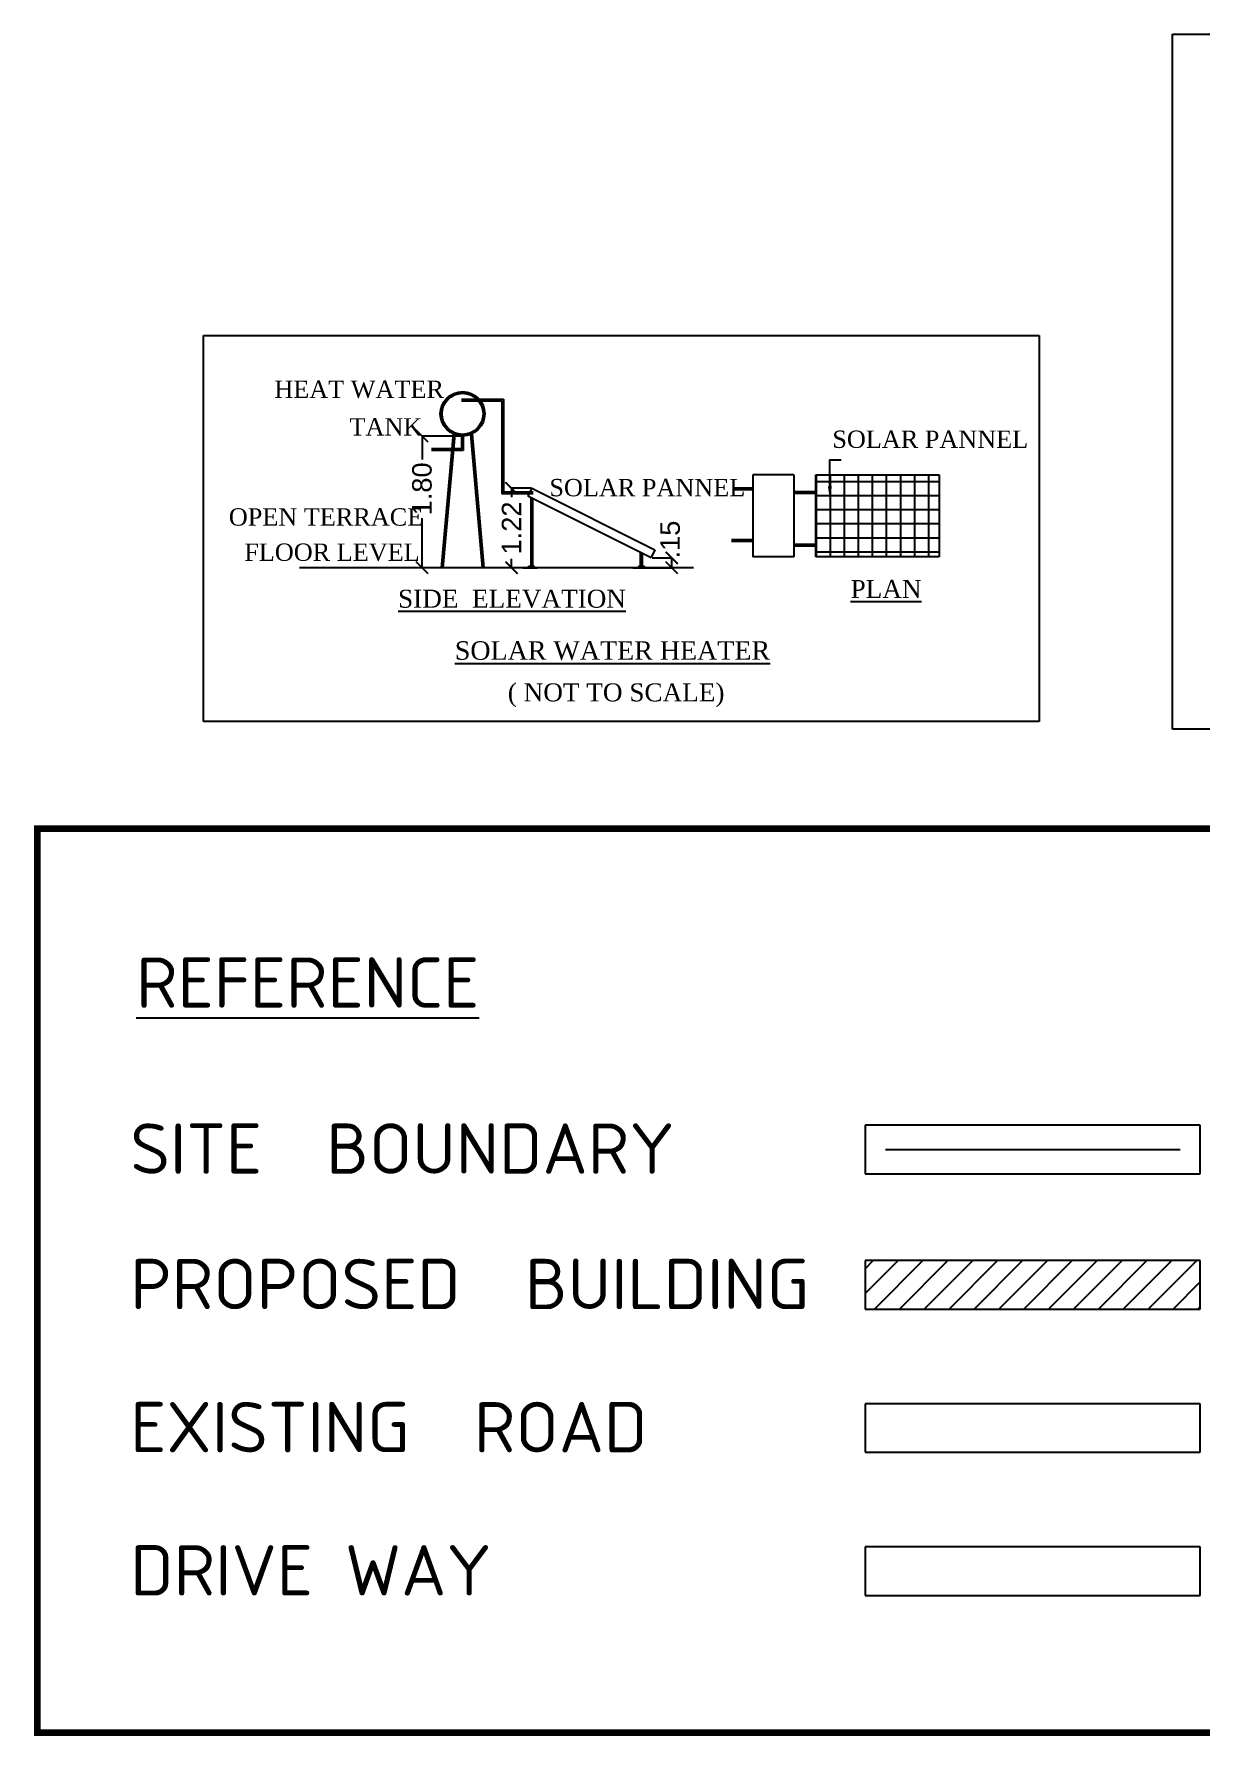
# Model space of a CAD drawing. Header units: metres. Extents: x 33037 to 86814, y -4407 to 25.
# Drawn here: x 86721.18 to 86745.52, y -4185.24 to -4149.74 of the extents above; entities that cross this region are included whole.
import ezdxf

# ---------------------------------------------------------------- set-up
doc = ezdxf.new("R2010")
doc.units = ezdxf.units.M
doc.header["$MEASUREMENT"] = 0
doc.linetypes.add('ACAD_ISO02W100', pattern=[15, 12, -3])
doc.styles.add('ISO Proportional', font='isocpeur.ttf')
doc.styles.add('PRS', font='pala.ttf')
doc.styles.get("Standard").update_dxf_attribs({"font": 'arial.ttf'})

# ---------------------------------------------------------------- blocks, each defined once
blk = doc.blocks.new('_ArchTick')
at = {"color": 0, "linetype": 'ByBlock', "const_width": 0.15}
blk.add_lwpolyline([(-0.5, -0.5), (0.5, 0.5)], dxfattribs=at)

msp = doc.modelspace()

# ---------------------------------------------------------------- linework, layer by layer
for p, q in [((86744.92614, -4164.23669), (86744.92614, -4149.7354)), ((86744.92614, -4149.7354), (86761.75222, -4149.7354)), ((86730.09484, -4157.35368), (86730.9702, -4157.35368)), ((86730.09484, -4157.38934), (86730.93454, -4157.38934)), ((86730.93454, -4157.38934), (86730.93454, -4159.32827)), ((86730.9702, -4157.35368), (86730.9702, -4159.32827)), ((86730.11366, -4158.12214), (86729.26187, -4158.12214)), ((86729.27101, -4158.12214), (86729.27101, -4158.61413)), ((86730.09102, -4158.12201), (86730.09102, -4158.38532)), ((86730.12669, -4158.12201), (86730.12669, -4158.42099)), ((86730.09102, -4158.38532), (86729.47008, -4158.38532)), ((86730.12669, -4158.42099), (86729.47008, -4158.42099)), ((86731.58802, -4159.29261), (86730.93454, -4159.29261)), ((86731.58802, -4159.32827), (86730.93454, -4159.32827)), ((86731.55672, -4159.21094), (86731.12812, -4159.21094)), ((86731.13726, -4159.21094), (86731.13726, -4159.3962)), ((86736.16905, -4159.20943), (86735.74491, -4159.20943)), ((86736.16905, -4159.2451), (86735.74491, -4159.2451)), ((86737.02503, -4159.27596), (86737.48653, -4159.27596)), ((86737.02503, -4159.31162), (86737.48653, -4159.31162)), ((86731.5389, -4159.41765), (86731.5389, -4160.83273)), ((86731.57457, -4159.41765), (86731.57457, -4160.83348)), ((86729.27101, -4160.8684), (86729.27101, -4159.83333)), ((86736.16905, -4160.2894), (86735.72533, -4160.2894)), ((86736.16905, -4160.32507), (86735.72533, -4160.32507)), ((86737.02503, -4160.37649), (86737.48653, -4160.37649)), ((86737.02503, -4160.41216), (86737.48653, -4160.41216)), ((86731.13726, -4160.8684), (86731.13726, -4160.68314)), ((86733.83055, -4160.83156), (86733.83055, -4160.54564)), ((86733.86621, -4160.83156), (86733.86621, -4160.56348)), ((86734.07108, -4160.66432), (86734.48755, -4160.66432)), ((86734.47841, -4160.8684), (86734.47841, -4160.66432)), ((86730.12074, -4160.8684), (86729.26187, -4160.8684)), ((86731.37134, -4160.8684), (86731.12812, -4160.8684)), ((86731.37452, -4160.8684), (86731.67463, -4160.8684)), ((86731.57457, -4160.8684), (86731.37452, -4160.8684)), ((86733.66576, -4160.8684), (86733.96587, -4160.8684)), ((86733.86581, -4160.8684), (86733.66576, -4160.8684)), ((86733.96905, -4160.8684), (86734.48755, -4160.8684)), ((86761.75222, -4164.23669), (86744.92614, -4164.23669)), ((86745.50373, -4172.49954), (86738.51283, -4172.49954)), ((86738.51283, -4172.49954), (86738.51283, -4173.51111)), ((86745.50373, -4173.51111), (86745.50373, -4172.49954)), ((86738.93563, -4173.00533), (86745.08093, -4173.00533)), ((86738.51283, -4173.51111), (86745.50373, -4173.51111)), ((86745.50373, -4175.32418), (86738.51283, -4175.32418)), ((86738.51283, -4175.32418), (86738.51283, -4176.33575)), ((86745.50373, -4176.33575), (86745.50373, -4175.32418)), ((86738.51283, -4176.33575), (86745.50373, -4176.33575)), ((86745.50373, -4181.29729), (86738.51283, -4181.29729)), ((86738.51283, -4181.29729), (86738.51283, -4182.30886)), ((86745.50373, -4182.30886), (86745.50373, -4181.29729)), ((86738.51283, -4182.30886), (86745.50373, -4182.30886))]:
    msp.add_line(p, q)
at = {"linetype": 'Continuous'}
for p, q in [((86724.71456, -4156.02111), (86742.14535, -4156.02179)), ((86724.71456, -4164.07484), (86724.71456, -4156.02111)), ((86742.14535, -4156.02179), (86742.14535, -4164.07552)), ((86737.49509, -4160.64399), (86737.49509, -4158.93204)), ((86737.78827, -4160.64399), (86737.78827, -4158.93204)), ((86738.08145, -4160.64399), (86738.08145, -4158.93204)), ((86738.37463, -4160.64399), (86738.37463, -4158.93204)), ((86738.66781, -4160.64399), (86738.66781, -4158.93204)), ((86738.96099, -4160.64399), (86738.96099, -4158.93204)), ((86739.25417, -4160.64399), (86739.25417, -4158.93204)), ((86739.54735, -4160.64399), (86739.54735, -4158.93204)), ((86739.84053, -4160.64399), (86739.84053, -4158.93204)), ((86737.48653, -4159.06972), (86740.05445, -4159.06972)), ((86737.48653, -4159.3629), (86740.05445, -4159.3629)), ((86737.48653, -4159.65608), (86740.05445, -4159.65608)), ((86737.48653, -4159.94926), (86740.05445, -4159.94926)), ((86737.48653, -4160.24244), (86740.05445, -4160.24244)), ((86737.48653, -4160.53562), (86740.05445, -4160.53562)), ((86742.14535, -4164.07552), (86724.71456, -4164.07484)), ((86738.51283, -4175.49216), (86738.68081, -4175.32418)), ((86738.51283, -4176.01119), (86739.19984, -4175.32418)), ((86738.70729, -4176.33575), (86739.71886, -4175.32418)), ((86739.22632, -4176.33575), (86740.23789, -4175.32418)), ((86739.74535, -4176.33575), (86740.75692, -4175.32418)), ((86740.26437, -4176.33575), (86741.27595, -4175.32418)), ((86740.7834, -4176.33575), (86741.79497, -4175.32418)), ((86741.30243, -4176.33575), (86742.314, -4175.32418)), ((86741.82146, -4176.33575), (86742.83303, -4175.32418)), ((86742.34048, -4176.33575), (86743.35205, -4175.32418)), ((86742.85951, -4176.33575), (86743.87108, -4175.32418)), ((86743.37854, -4176.33575), (86744.39011, -4175.32418)), ((86743.89757, -4176.33575), (86744.90914, -4175.32418)), ((86744.41659, -4176.33575), (86745.42816, -4175.32418)), ((86744.93562, -4176.33575), (86745.50373, -4175.76765)), ((86745.45465, -4176.33575), (86745.50373, -4176.28668))]:
    msp.add_line(p, q, dxfattribs=at)
at = {"ltscale": 10}
for p, q in [((86729.91767, -4158.07776), (86729.66855, -4160.8684)), ((86729.95218, -4158.09238), (86729.70435, -4160.8684)), ((86730.2791, -4158.09238), (86730.52692, -4160.8684)), ((86730.3136, -4158.07776), (86730.56273, -4160.8684)), ((86737.02503, -4158.93204), (86736.16905, -4158.93204)), ((86736.16905, -4158.93204), (86736.16905, -4160.64399)), ((86737.02503, -4158.93204), (86737.02503, -4160.64399)), ((86737.48653, -4158.93204), (86740.05445, -4158.93204)), ((86737.48653, -4160.64399), (86737.48653, -4158.93204)), ((86740.05445, -4158.93204), (86740.05445, -4160.64399)), ((86731.5599, -4159.21094), (86731.48015, -4159.37044)), ((86731.5599, -4159.21094), (86734.12782, -4160.4949)), ((86731.48015, -4159.37044), (86734.04807, -4160.65441)), ((86734.12782, -4160.4949), (86734.04807, -4160.65441)), ((86737.02503, -4160.64399), (86736.16905, -4160.64399)), ((86740.05445, -4160.64399), (86737.48653, -4160.64399)), ((86734.93625, -4160.8684), (86726.71558, -4160.8684))]:
    msp.add_line(p, q, dxfattribs=at)
at = {"linetype": 'ACAD_ISO02W100', "ltscale": 5}
for p, q in [((86745.50373, -4178.31073), (86738.51283, -4178.31073)), ((86738.51283, -4178.31073), (86738.51283, -4179.3223)), ((86745.50373, -4179.3223), (86745.50373, -4178.31073)), ((86738.51283, -4179.3223), (86745.50373, -4179.3223))]:
    msp.add_line(p, q, dxfattribs=at)
msp.add_lwpolyline([(86737.77693, -4159.17191), (86737.77693, -4158.61716), (86738.0106, -4158.61716)])
at = {"const_width": 0.13933}
msp.add_lwpolyline([(86761.97943, -4166.31395), (86721.24856, -4166.31395), (86721.24856, -4185.17025), (86761.97943, -4185.17025)], close=True, dxfattribs=at)
for points in [[(86721.39392, -4166.31395), (86761.97943, -4166.31395)], [(86721.24856, -4185.17025), (86761.97943, -4185.17025)]]:
    msp.add_lwpolyline(points, dxfattribs=at)
at = {"ltscale": 10}
for radius in [0.46365, 0.42799]:
    msp.add_circle((86730.11564, -4157.65849), radius, dxfattribs=at)
for centre in [(86731.55456, -4160.93688), (86733.8458, -4160.93688)]:
    msp.add_arc(centre, 0.10532, 40.559625, 139.440375, dxfattribs=at)
msp.add_solid([(86737.81926, -4159.17191), (86737.77693, -4159.42591), (86737.7346, -4159.17191)])

# ---------------------------------------------------------------- block references
at = {"xscale": 0.254, "yscale": 0.254, "zscale": 0.254}
for p, rotation in [((86729.27101, -4158.12214), 90), ((86731.13726, -4159.21094), 90), ((86729.27101, -4160.8684), 270), ((86731.13726, -4160.8684), 270), ((86734.47841, -4160.66432), 90), ((86734.47841, -4160.8684), 270)]:
    msp.add_blockref('_ArchTick', p, dxfattribs=dict(at, rotation=rotation))

# ---------------------------------------------------------------- texts
for s, height, style, p in [('HEAT WATER ', 0.36195, 'PRS', (86726.1909, -4157.32783)), ('TANK', 0.36195, 'PRS', (86727.7586, -4158.11088)), ('SOLAR PANNEL', 0.36195, 'PRS', (86737.82843, -4158.36949)), ('SOLAR PANNEL', 0.36195, 'PRS', (86731.92722, -4159.37833)), ('OPEN TERRACE ', 0.36195, 'PRS', (86725.24147, -4159.99071)), ('FLOOR LEVEL', 0.36195, 'PRS', (86725.56297, -4160.72574)), ('%%UPLAN', 0.37527, 'PRS', (86738.20882, -4161.49957)), ('%%USIDE  ELEVATION', 0.3752698, 'PRS', (86728.7708, -4161.70263)), ('%%USOLAR WATER HEATER', 0.38608, 'PRS', (86729.95471, -4162.78883)), ('( NOT TO SCALE)', 0.3752698, 'PRS', (86731.06029, -4163.65683)), ('%%UREFERENCE', 1.05, 'ISO Proportional', (86723.30682, -4170.0485)), ('SITE  BOUNDARY', 1.05, 'ISO Proportional', (86723.18522, -4173.51111)), ('PROPOSED  BUILDING', 1.05, 'ISO Proportional', (86723.18522, -4176.33575)), ('EXISTING  ROAD', 1.05, 'ISO Proportional', (86723.18522, -4179.3223)), ('DRIVE WAY', 1.05, 'ISO Proportional', (86723.18522, -4182.30886))]:
    msp.add_text(s, height=height, dxfattribs=dict(style=style)).set_placement(p)
at = {"color": 4, "char_height": 0.4064, "attachment_point": 5, "rotation": 90}
for s, insert in [('\\A1;1.80', (86729.27101, -4159.22373)), ('\\A1;1.22', (86731.13726, -4160.03967)), ('\\A1;.15', (86734.44745, -4160.28124))]:
    msp.add_mtext(s, dxfattribs=dict(at, insert=insert))

doc.saveas('drawing.dxf')
